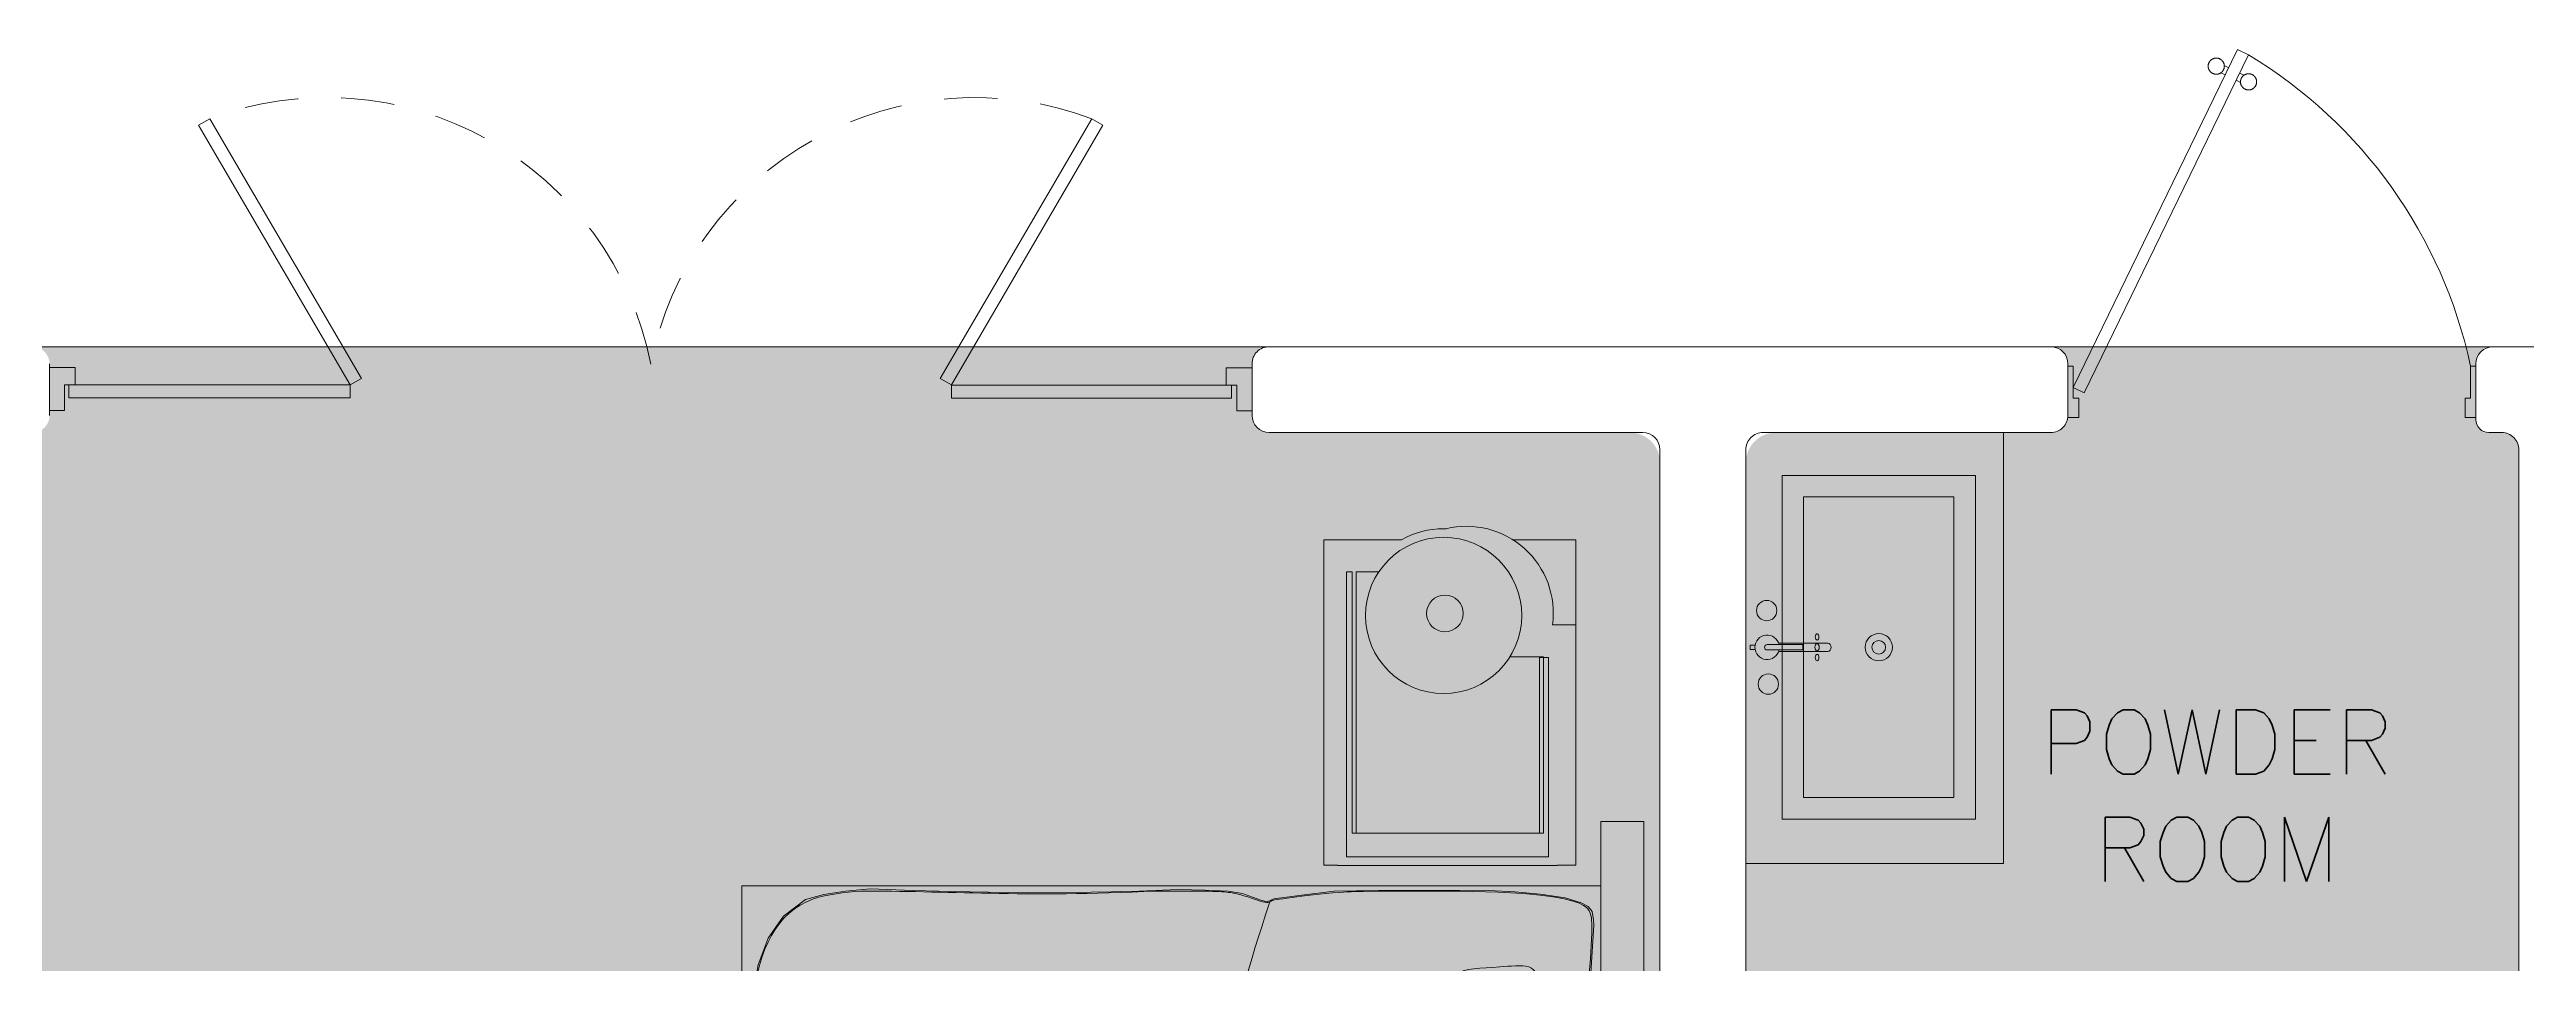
# Model space of a CAD drawing. Header units: metres. Extents: x 8 to 2416, y -346 to 476.
# Drawn here: x 137.02 to 142.78, y -172.23 to -170.1 of the extents above; entities that cross this region are included whole.
import ezdxf

# ---------------------------------------------------------------- set-up
doc = ezdxf.new("R2010")
doc.units = ezdxf.units.M
doc.linetypes.add('0', pattern=[0])
doc.linetypes.add('HIDDEN2', pattern=[0.1875, 0.125, -0.0625])
doc.layers.get('0').update_dxf_attribs({"color": 250, "linetype": '0', "lineweight": 20})
doc.layers.add('1', color=1, linetype='Continuous')
for name, color, linetype, lineweight in [('A-DOOR', 35, 'Continuous', 5), ('A-WALL', 250, 'Continuous', 20), ('baños', 140, 'Continuous', 0), ('MOBILIARIOS', 252, 'Continuous', 0), ('piso', 253, 'Continuous', 0), ('SE-3', 253, 'Continuous', 5), ('textos', 7, 'Continuous', 0)]:
    doc.layers.add(name, color=color, linetype=linetype, lineweight=lineweight)
doc.styles.get("Standard").update_dxf_attribs({"font": 'arial.ttf', "height": 0.1875})

# ---------------------------------------------------------------- blocks, each defined once
blk = doc.blocks.new('puerta 1.00')
at = {"layer": 'A-DOOR'}
for p, q in [((-0.1499909777825792, -0.01249999999998863), (-0.9369131065861893, -0.3949003899592327)), ((-0.1376018300305759, -0.03799499105906534), (-0.9245239588341292, -0.4203953810183521)), ((-0.1376018300305759, -0.03799499105906534), (-0.1499909777825792, -0.01249999999998863)), ((-0.9369131065861893, -0.3949003899592185), (-0.9245239588341292, -0.4203953810182952)), ((-0.8945933787151716, -0.3743353558235185), (-0.8995626804436938, -0.3641092849366885)), ((-0.8776654875668441, -0.3661093421694943), (-0.8826347892953663, -0.3558832712826359)), ((-0.8822042309632252, -0.3998303468828937), (-0.8772349292346462, -0.4100564177697379)), ((-0.8652763398148409, -0.391604333228571), (-0.8603070380863755, -0.4018304041154153))]:
    blk.add_line(p, q, dxfattribs=at)
for points in [[(-0.08000000000000003, 0), (-0.07999999999977266, -0.02502577938815875), (-0.1250000000001364, -0.02502577938815875), (-0.1250000000001364, -0.01249999999998863), (-0.2000000000002728, -0.01249999999998863), (-0.2000000000002728, 0), (-0.08000000000000003, 0)], [(-0.08000000000000003, -0.949999999999676), (-0.07999999999977266, -0.9249742206115172), (-0.1250000000001364, -0.9249742206115172), (-0.1250000000001364, -0.9374999999996874), (-0.2000000000002728, -0.9374999999996874), (-0.2000000000002728, -0.949999999999676), (-0.08000000000000003, -0.949999999999676)]]:
    blk.add_lwpolyline(points, dxfattribs=at)
blk.add_arc((0.0366406024470507, 0.1601847667154885), 1.12290276596214, 211.1335814021241, 257.8342745107439, dxfattribs=at)
for points in [[(-0.8982293876285894, -0.3641570476290497), (-0.9032723932726299, -0.3641552480922314), (-0.9120053357341931, -0.3591091255589873), (-0.9170452244890726, -0.3503725840241714), (-0.9170416254155498, -0.3402865727359341), (-0.9119955028824052, -0.3315536302744846), (-0.9032589613473192, -0.3265137415195056), (-0.8931729500592382, -0.3265173405931563), (-0.8844400075977319, -0.3315634631261162), (-0.8794001188427956, -0.3403000046612163), (-0.8794037179163752, -0.3503860159494536), (-0.8844498404495198, -0.3591189584108889), (-0.8931863819846058, -0.3641588471658821), (-0.8982293876285894, -0.3641570476290497)], [(-0.8616537628267338, -0.4394241479959078), (-0.8666967684707743, -0.4394223484592317), (-0.8754297109322806, -0.4343762259259734), (-0.8804695996872169, -0.4256396843908874), (-0.8804660006136942, -0.4155536731029486), (-0.8754198780805496, -0.4068207306414706), (-0.8666833365455204, -0.4017808418864917), (-0.8565973252574395, -0.4017844409598581), (-0.8478643827958763, -0.4068305634931022), (-0.8428244940409968, -0.4155671050282024), (-0.8428280931145196, -0.4256531163161554), (-0.8478742156476073, -0.4343860587779034), (-0.8566107571826933, -0.4394259475325839), (-0.8616537628267338, -0.4394241479959078)]]:
    blk.add_open_spline(points, degree=2, dxfattribs=at)
blk = doc.blocks.new('A$C8d867532')
at = {"layer": 'baños', "linetype": 'Continuous'}
blk.add_line((0.03946125866752936, 0.4062423515082827, 3.565148712968661e-05), (0.1223308335521551, 0.4062424607142674, 0.0004137434806282925), dxfattribs=at)
at = {"layer": 'baños'}
for points in [[(0.07434178212822928, 0.8000011371498559), (0.5243417821280048, 0.8000011371496285), (0.5243417821280048, 1.137149631347256e-06), (0.07434178212807296, 1.137149631347256e-06)], [(0.1243417821282264, 0.7500011371499014), (0.4743417821280076, 0.750001137149674), (0.4743417821279934, 0.05000113714958587), (0.1243417821280701, 0.05000113714958587)]]:
    blk.add_lwpolyline(points, close=True, dxfattribs=at)
at = {"layer": 'baños', "linetype": 'Continuous'}
for points, elevation in [([(0.0114216756036285, 0.4049925234300389), (0.0004988924014242002, 0.4049925080486645), (-2.214597287775177e-06, 0.4043378872460579), (-2.20315926924286e-06, 0.3956582713314418)], -1.449021935339837e-05), ([(0.1223308335521551, 0.4062424607142674), (0.1223308498773292, 0.393854308263073)], 0.0004137434806282925), ([(-2.202321851996203e-06, 0.3956582713314418), (0.000498906495238316, 0.395003652593843), (0.01143995613591642, 0.3950036680009106)], -1.449021935339837e-05)]:
    blk.add_lwpolyline(points, dxfattribs=dict(at, elevation=elevation))
blk.add_lwpolyline([(0.06724631208757614, 0.3938542351012728, -9.082434127204593), (0.06724679259002642, 0.4062423886952473)], format="xyb", dxfattribs=at)
for points, elevation in [([(0.03326719007836232, 0.4000482676373593, -0.3851526768120415), (0.03946125866752936, 0.4062423515082827), (0.03946125866752936, 0.4062423515082827)], 3.565148712968661e-05), ([(0.06610637610266679, 0.4100709781429686), (0.1804356256494941, 0.410067853886332, -0.3631052164064015), (0.1886913991959034, 0.400044572609815, -0.3631052164064009), (0.1804356520670183, 0.3900212695743193), (0.06610262920176524, 0.3900178438772599)], -1.420443588942717e-05), ([(0.03326719007836232, 0.4000482666025817, 0.3851526768120415), (0.03946127499270347, 0.3938541990568609), (0.03946127499270347, 0.3938541990568609)], 3.565148712968661e-05)]:
    blk.add_lwpolyline(points, format="xyb", dxfattribs=dict(at, elevation=elevation))
at = {"layer": 'baños', "linetype": 'Continuous', "extrusion": (1.317806270673497e-06, -0.9999999999991317, -8.434426616334231e-26), "elevation": -0.3938541470541749}
blk.add_lwpolyline([(0.1223313689009002, 0.0004137434806282925), (0.03946179401618824, 3.565148712968661e-05)], close=True, dxfattribs=at)
at = {"layer": 'baños', "linetype": 'Continuous'}
for centre, radius in [((0.04218985384854079, 0.4857015306301236), 0.02367982019710964), ((0.2993417821027293, 0.4000011483387169), 0.03174898050732626), ((0.2993417821027293, 0.4000011372722128), 0.01587449025366313), ((0.03836720901594504, 0.314581328159349), 0.02367982019710964)]:
    blk.add_circle(centre, radius, dxfattribs=at)
at = {"layer": 'baños', "linetype": 'Continuous', "extrusion": (3.616218979136923e-27, 8.43442709288916e-26, -1)}
blk.add_ellipse((0.1557711124527401, 0.4000009216037341), major_axis=(1.120099362738618e-08, -0.00849972706516611), ratio=0.599546010653297, dxfattribs=at)
at = {"layer": 'baños', "linetype": 'Continuous', "extrusion": (3.616218979136925e-27, 8.43442709288916e-26, -1)}
for centre in [(0.1556987400821725, 0.4240001508677977), (0.1557555886129904, 0.3759599319477474)]:
    blk.add_ellipse(centre, major_axis=(4.650313727308975e-05, -0.007499759113653352), ratio=0.5815772533300899, dxfattribs=at)
at = {"layer": 'baños', "linetype": 'Continuous', "flags": 8}
for tag, p in [('MODELNUMBER', (0.1886663562796826, 0.4000445725768103, -1.420443588942717e-05)), ('TRADENAME', (0.188708313692544, 0.4000445726320834, -1.420443588942717e-05)), ('PRODUCT', (0.1887505999345223, 0.4000445726880173, -1.420443588942717e-05)), ('MATERIAL', (0.1887928861762731, 0.4000445727437238, -1.420443588942717e-05))]:
    blk.add_attdef(tag, p, '', height=2.537174511142602e-05, rotation=270.0000755047869, dxfattribs=at)
at = {"layer": 'baños', "linetype": 'Continuous'}
for tag, p in [('MATERIAL', (0.2990007180849972, 0.3998706958122966)), ('PRODUCT', (0.2990430500590975, 0.3998706958682305)), ('TRADENAME', (0.2990853820331978, 0.3998706959239371)), ('MODELNUMBER', (0.2991273501715455, 0.3998706959791605))]:
    blk.add_attdef(tag, p, '', height=2.539918440586101e-05, rotation=90.00007550477224, dxfattribs=at)
blk = doc.blocks.new('A$Ca7b09788')
at = {"layer": 'A-DOOR'}
for p, q in [((1.633476927054289e-05, 0.1005880671967532), (0.06001633402468087, 0.1005782663353187)), ((0.03500980054349156, 0.0605823491747941), (0.03499999968204293, 0.0005823499193837733)), ((0.06000980011685897, 0.06057826548253331), (0.03500980054349156, 0.0605823491747941)), ((0.06000980011685897, 0.06057826548253331), (0.0600163340244535, 0.1005782649861402)), ((2.739977043339877, 0.06000980011683055), (2.739983577247529, 0.1000097996204374)), ((2.739977043339877, 0.06000980011683055), (2.764977042913245, 0.06000571642459818)), ((2.799983576503166, 0.1000000001081816), (2.739983577247756, 0.100009800969616)), ((2.764977042913245, 0.06000571642459818), (2.764967242051796, 5.717169187846594e-06)), ((0.03499999968204293, 0.0005823499193837733), (0, 0.0005880670885716199)), ((2.764967242051796, 5.717169187846594e-06), (2.799967241733839, 0))]:
    blk.add_line(p, q, dxfattribs=at)
for points in [[(0.3470561286628708, 0.664947942311592), (0.6999679813231978, 0.06042066894059417), (0.7261239051742905, 0.07569001401631681), (0.3732120525139635, 0.6802172873873431)], [(2.452943782609509, 0.664947942311592), (2.100031929949182, 0.06042066894059417), (2.073876006098089, 0.07569001401631681), (2.426787858758416, 0.6802172873873431)], [(0.04460117791131779, 0.06058078244542742), (0.6999679813231978, 0.06042066894059417), (0.6999630340578165, 0.03013395193346469), (0.04459623064593643, 0.03029406543828372)], [(2.752394077807821, 0.06000777182291017), (2.09998605013584, 0.06016786992124423), (2.099981102870515, 0.02988115291410054), (2.752389130542497, 0.02972105481576648)]]:
    blk.add_lwpolyline(points, close=True, dxfattribs=at)
at = {"layer": 'A-DOOR', "linetype": 'HIDDEN2'}
for centre, start, end in [((0.6446753326587782, -0.04020226069296484), 11.15442621145828, 110.6470494458895), ((2.155324578613602, -0.04020226069296484), 69.35295055411083, 168.8455737885417)]:
    blk.add_arc(centre, 0.7698679352481372, start, end, dxfattribs=at)
blk = doc.blocks.new('PL BASE 1N NASAS 09')
at = {"layer": 'A-WALL'}
for p, q in [((-104.7810417575693, -35.2897188035059), (-104.7810417575693, -35.40971880325274)), ((-101.9810417575228, -35.28971880079237), (-101.9810417575228, -35.40971880325273)), ((-101.94104175747, -35.24971880079237), (-100.1210712336894, -35.24971880319823)), ((-100.0810712337421, -35.40971880325265), (-100.0810712337423, -35.28971880319818)), ((-99.13107123374111, -35.41971880325268), (-99.13107123374103, -35.28971880325268)), ((-99.09107123374102, -35.2497188032527), (-97.84607123374093, -35.2497188032527)), ((-101.0710488992456, -35.44971880325286), (-101.9410417575228, -35.44971880325273)), ((-100.7910489284465, -35.44971880325269), (-100.1210712337421, -35.44971880325269)), ((-99.10107123374111, -35.44971880325269), (-99.10107123374088, -35.44971880325269)), ((-99.10107123374111, -35.44971880325269), (-99.0710712337409, -35.44971880325269)), ((-101.0310488992456, -35.48971880325286), (-101.0310488992456, -39.50971880325277)), ((-100.8310489284459, -37.30971880325276), (-100.8310489284465, -35.48971880325271)), ((-99.03107123374089, -35.4897188032527), (-99.03107123374109, -37.30971880325264))]:
    blk.add_line(p, q, dxfattribs=at)
for centre, radius, start, end in [((-101.9410417575228, -35.28971880079237), 0.04, 89.99999992425958, 180), ((-100.1210712337423, -35.28971880319823), 0.04, 6.78857591211573e-11, 89.99999992425964), ((-99.09107123374102, -35.2897188032527), 0.04, 90, 179.9999999999651), ((-101.9410417575228, -35.40971880325273), 0.04, 180, 269.9999999999912), ((-100.1210712337421, -35.40971880325269), 0.04, 270, 6.333120481730154e-11), ((-101.0710488992456, -35.48971880325286), 0.04, 0, 89.99999999999127), ((-100.7910489284465, -35.48971880325269), 0.04, 90, 180.0000000000203), ((-99.10107123374111, -35.41971880325269), 0.03, 179.9999999999674, 270), ((-99.0710712337409, -35.48971880325269), 0.04, 359.9999999999936, 90)]:
    blk.add_arc(centre, radius, start, end, dxfattribs=at)
at = {"layer": 'baños'}
for q in [(-100.2315050354631, -35.44971880325269), (-100.8315050354631, -36.45315364450419)]:
    blk.add_line((-100.2315050354632, -36.45315364450416), q, dxfattribs=at)
at = {"layer": 'piso'}
for p, q in [((-101.9410417638408, -35.24971880424409), (-104.8210417575681, -35.2497188035059)), ((-100.1210712336894, -35.24971880319823), (-99.0910712337389, -35.2497188032527))]:
    blk.add_line(p, q, dxfattribs=at)
at = {"color": 1}
blk.add_blockref('A$Ca7b09788', (-104.7810417575693, -35.3991295285971), dxfattribs=at)
at = {"layer": '1'}
ref = blk.add_blockref('A$C8d867532', (-100.8209359085316, -35.54971766610306), dxfattribs=dict(at, xscale=-1, rotation=180))
ref.add_attrib('MATERIAL', 'VITREOUS CHINA', (-100.5219606069565, -35.94958836188187), dxfattribs={"layer": 'baños', "linetype": 'Continuous', "height": 2.539918440586101e-05, "rotation": 269.9999244952269})
ref.add_attrib('PRODUCT', 'BATHROOM SINK', (-100.5219182749824, -35.94958836193781), dxfattribs={"layer": 'baños', "linetype": 'Continuous', "height": 2.539918440586101e-05, "rotation": 269.9999244952269})
ref.add_attrib('TRADENAME', 'VOX', (-100.5218759430083, -35.94958836199351), dxfattribs={"layer": 'baños', "linetype": 'Continuous', "height": 2.539918440586101e-05, "rotation": 269.9999244952269})
ref.add_attrib('MODELNUMBER', 'K-5373', (-100.5218336110344, -35.94958836204922), dxfattribs={"layer": 'baños', "linetype": 'Continuous', "height": 2.539918440586101e-05, "rotation": 269.9999244952269})
ref.add_attrib('MATERIAL', 'BRASS', (-100.6321176506102, -35.94976223888023, -1.420443588942717e-05), dxfattribs={"layer": 'baños', "linetype": 'Continuous', "height": 2.537174511142602e-05, "rotation": 89.9999244952139})
ref.add_attrib('PRODUCT', 'FAUCETS', (-100.632159936852, -35.94976223882453, -1.420443588942717e-05), dxfattribs={"layer": 'baños', "linetype": 'Continuous', "height": 2.537174511142602e-05, "rotation": 89.9999244952139})
ref.add_attrib('TRADENAME', 'PURIST', (-100.6322022230939, -35.94976223876859, -1.420443588942717e-05), dxfattribs={"layer": 'baños', "linetype": 'Continuous', "height": 2.537174511142602e-05, "rotation": 89.9999244952139})
ref.add_attrib('MODELNUMBER', 'K-14404-4A', (-100.6322445093357, -35.94976223871289, -1.420443588942717e-05), dxfattribs={"layer": 'baños', "linetype": 'Continuous', "height": 2.537174511142602e-05, "rotation": 89.9999244952139})
at = {"layer": 'A-DOOR', "xscale": -1, "rotation": 90}
blk.add_blockref('puerta 1.00', (-100.0810712337407, -35.49471880325282), dxfattribs=at)
at = {"layer": 'textos', "insert": (-98.03000094294424, -36.49504032610324), "char_height": 0.15, "width": 3.408576511770494, "attachment_point": 9}
blk.add_mtext('\\pxqc;{\\Fromans|c0;POWDER\\PROOM}', dxfattribs=at)
blk = doc.blocks.new('A$C11dadbfd')
at = {"layer": 'MOBILIARIOS'}
for p, q in [((1.795068755986335, 3.633479608670598), (1.94171578383623, 3.633479608670598)), ((1.94171578383623, 3.435408665183161), (1.94171578383623, 3.633479608670598)), ((1.941715783839186, 0.2292046298649097), (1.941715783839186, 0.03113368637747271)), ((1.795068755989291, 0.03113368637747271), (1.941715783839186, 0.03113368637747271))]:
    blk.add_line(p, q, dxfattribs=at)
for points in [[(1.387518700390615, 2.87466378745745), (1.387518700390615, 2.875337144455955), (1.355351606951558, 2.875337144455955), (1.355351606951558, 3.633479608670598), (1.535698410703731, 3.633479608670598, -0.1276948140736062), (1.633929370915553, 3.65898262843308, -0.007082882577145533), (1.63964953809284, 3.658901593823032, -0.5284901441234436), (1.887423814053932, 3.435408665183161), (1.94171578383623, 3.435408665183161), (1.94171578383623, 2.875337144455955), (1.898514117773743, 2.875337144455955), (1.898514117773743, 2.87466378745745), (1.857518700390642, 2.87466378745745)], [(1.387518700393571, 0.7899495075906202), (1.387518700393571, 0.7892761505921158), (1.355351606954514, 0.7892761505921158), (1.355351606954514, 0.03113368637747271), (1.535698410706686, 0.03113368637747271, 0.1276948140736062), (1.633929370918509, 0.005630666614990787, 0.007082882577145533), (1.639649538095796, 0.005711701225266097, 0.5284901441234436), (1.887423814056888, 0.2292046298649097), (1.941715783839186, 0.2292046298649097), (1.941715783839186, 0.7892761505921158), (1.898514117776699, 0.7892761505921158), (1.898514117776699, 0.7899495075906202), (1.857518700393598, 0.7899495075906202)]]:
    blk.add_lwpolyline(points, format="xyb", close=True, dxfattribs=at)
for points in [[(1.857518700390642, 3.360408665183115), (1.857518700390642, 2.950337144456), (1.421154523506061, 2.950337144456), (1.421154523506061, 3.558479608670552), (1.407518700390597, 3.558479608670552), (1.407518700390597, 2.894663787457432), (1.857518700390642, 2.894663787457432), (1.878514117772852, 2.894663787457432), (1.878514117772852, 3.359238736198279), (1.857518700390642, 3.359238736198279), (1.857518700390642, 2.950337144456)], [(2.099997163476246, 0.6773800744260257), (1.999997163476223, 0.6773800744260257), (1.999997163476223, 2.97738007442598), (2.099997163476246, 2.97738007442598)], [(1.999997163476223, 0.8273800744260029), (-2.836523776750255e-06, 0.8273800744260029), (-2.836523776750255e-06, 2.827380074426003), (1.999997163476223, 2.827380074426003)], [(1.983972571766287, 2.735857461448916), (1.9681895268929, 2.488459610518703), (1.963462066252589, 2.400267659276267), (1.962569421409398, 2.155942323196427), (1.962569421409398, 2.104623815323237), (1.958770175900895, 1.962066962630672), (1.952123613540152, 1.8304712495285), (1.950224837697078, 1.76489705638528), (1.950224837697078, 1.68506391281403), (1.953073848372469, 1.628994598236829), (1.964468197252472, 1.540610002599919), (1.973030473688993, 1.472763258621796), (1.977778260207458, 1.413840194863042), (1.977778260207458, 1.317851043341363), (1.978728495040627, 1.279838059396695), (1.980627270883701, 1.218064511616035), (1.985375057401313, 1.103068868122023), (1.991071384930592, 1.026089473731531), (1.989087917925758, 0.9459428748728556), (1.985290366240463, 0.9107803749500931), (1.975794793203477, 0.8889233989550576), (1.954904871286544, 0.8708638031644682), (1.911226251610287, 0.8566113830542008), (1.834860231207472, 0.8461498128289691), (1.741804970503381, 0.842349167466466), (1.61527976274067, 0.8461498128289691), (1.508931377313502, 0.8518540460324857), (1.461160480709509, 0.8556971384651888), (1.410835298671714, 0.8575974611464403), (1.377600793042348, 0.860447945168346), (1.337721418874651, 0.8690026623937115), (1.302588137402267, 0.8766039531187744), (1.276000194134497, 0.8813580249816368), (1.170021062172339, 0.8794772932560591), (1.053939968455666, 0.874690569800407), (0.9229041094270087, 0.8680394404159983), (0.7571719753191815, 0.8642257344163227), (0.651963532926743, 0.8656362832107334), (0.6118402482138094, 0.8673080447449593), (0.5341022309941081, 0.8689830714380378), (0.4509846311906358, 0.8731755359107751), (0.4116980951541223, 0.8740114166778881), (0.35987387955646, 0.8723396551436622), (0.3113915771949678, 0.8723396551436622), (0.2344903086517434, 0.8715037743765492), (0.1880558385769291, 0.8741061062956987), (0.1337230707730441, 0.8816355635174205), (0.09359978606016739, 0.8941835705007293), (0.05932866061277764, 0.9134251539394995), (0.03759521472659344, 0.9401994597588441), (0.02254898295927887, 0.9728249309471835), (0.01586176884040924, 1.007128693989159), (0.0133549104574513, 1.060670775309291), (0.01502671398714028, 1.120070552316974), (0.01753357237015507, 1.164411414881215), (0.02006075663217644, 1.209911408978201), (0.02173256016186542, 1.253416390775328), (0.02256930883834229, 1.304447564635268), (0.02340436369161125, 1.354646122887857), (0.02424111236803128, 1.480139253358686), (0.02340436369161125, 1.567981832561088), (0.02591291589772027, 1.625709848035399), (0.02925652295715508, 1.785206346897041), (0.02925652295715508, 1.91990396128358), (0.02758471942740925, 2.094756504080976), (0.01999130987906028, 2.26757485266711), (0.01581264796641335, 2.404780109354988), (0.01664770281968231, 2.482585589034329), (0.02254728913607096, 2.556544711121205), (0.03759352090344237, 2.643551409556551), (0.06099877031931555, 2.705462094025279), (0.09694169929639429, 2.756493267885219), (0.1479308600407876, 2.795815580687872), (0.190894686313186, 2.807586479771089), (0.2410470983811592, 2.815115936992868), (0.2995602219208422, 2.820134486754398), (0.3981949363503077, 2.816787698527094), (0.4881589696569222, 2.81428332138546), (0.5734209496719131, 2.812611559851234), (0.666203504835778, 2.810939798316952), (0.8130037766828764, 2.812647476602876), (0.9074598291996381, 2.814319238137102), (0.9605357801656282, 2.816856266871525), (1.015705296645933, 2.818528028404899), (1.077560333421843, 2.817692147638638), (1.131893101225671, 2.815181240177594), (1.165679793228946, 2.809323544490098), (1.208309936324838, 2.794264630046598), (1.223356168092209, 2.790081961052181), (1.238402399859524, 2.79677553750679), (1.303601043694869, 2.805976756262737), (1.379243801577104, 2.815184505337299), (1.482057177919216, 2.816859532030378), (1.650416431859469, 2.817688882478933), (1.738564686661562, 2.816856266871525), (1.799584668584203, 2.813509478643368), (1.858931153154003, 2.807651782955872), (1.916607528017266, 2.799286444966981), (1.954445845190207, 2.78757105359108), (1.970328825633942, 2.779202450443393), (1.97952289813577, 2.767490324227253), (1.982866505195148, 2.748248740788483)], [(1.857518700393598, 0.3042046298649552), (1.857518700393598, 0.7142761505920703), (1.421154523509017, 0.7142761505920703), (1.421154523509017, 0.1061336863775182), (1.407518700393553, 0.1061336863775182), (1.407518700393553, 0.7699495075906384), (1.857518700393598, 0.7699495075906384), (1.878514117775808, 0.7699495075906384), (1.878514117775808, 0.3053745588497918), (1.857518700393598, 0.3053745588497918), (1.857518700393598, 0.7142761505920703)]]:
    blk.add_lwpolyline(points, close=True, dxfattribs=at)
for points in [[(1.430351606951604, 3.558479608670552), (1.430351606951604, 2.950337144456), (1.866715783836185, 2.950337144456), (1.866715783836185, 3.360408665183115), (1.788069889362646, 3.360408665183115)], [(1.430351606951604, 3.558479608670552), (1.482895161275451, 3.558479608670552)], [(1.430351606954559, 0.1061336863775182), (1.430351606954559, 0.7142761505920703), (1.86671578383914, 0.7142761505920703), (1.86671578383914, 0.3042046298649552), (1.788069889365602, 0.3042046298649552)], [(1.430351606954559, 0.1061336863775182), (1.482895161278407, 0.1061336863775182)]]:
    blk.add_lwpolyline(points, dxfattribs=at)
for centre, radius in [((1.633929370915553, 3.457051138416148), 0.1819314900169047), ((1.636906070266718, 3.461701047524741), 0.04266141194329975), ((1.633929370918509, 0.2075621566319228), 0.1819314900169047), ((1.636906070269674, 0.2029122475233294), 0.04266141194329975)]:
    blk.add_circle(centre, radius, dxfattribs=at)
blk.add_arc((1.403526871990493, 2.597189220391897), 0.009322844809484695, 64.43662383404757, 168.7327288698923, dxfattribs=at)
for points, knots in [([(0.2769114285578098, 2.815187114787079), (0.2379125443588919, 2.811621884761735), (-0.01454875461104166, 2.788542183334812), (0.04165652686339172, 2.134453392689011), (0.0310345176218334, 1.753992621605619), (0.02559507883921697, 1.559161961379061)], [0, 0, 0, 0, 0.1176851511446992, 0.761840927958895, 1.437923567279961, 1.437923567279961, 1.437923567279961, 1.437923567279961]), ([(1.253640163181103, 0.883693156428933), (1.253640163181103, 0.883693156428933), (1.253640163181103, 0.883693156428933), (1.253640163181103, 0.883693156428933), (1.255292441273582, 0.8836426464939677), (1.290157709867799, 0.883693156428933), (1.360064916955764, 0.8632530049433171), (1.531890758437726, 0.8551336351111445), (1.739022495886161, 0.8393893153400995), (1.969695528887542, 0.8632530049433171), (1.995420780713403, 0.9487250421645967), (1.969695528887542, 1.198694391826905), (1.98237402727932, 1.469848124693158), (1.929404998116183, 1.658882210397053), (1.969695528887542, 2.080398208376039), (1.951172079108233, 2.442029060072912), (1.984629542241407, 2.716535237156734), (1.969695528887542, 2.815187114787079), (1.577289132383441, 2.815187114787079), (1.390955991057751, 2.815187114787079), (1.249116012711681, 2.795357950411017), (1.235830649059608, 2.795357950411017), (1.220325182066915, 2.783502281326719), (1.150018481913435, 2.815187114787079), (1.085336435293698, 2.815187114787079), (0.9644086927762032, 2.815187114787079)], [2.895365809452833, 2.895365809452833, 2.895365809452833, 2.895365809452833, 2.896475167567581, 3.053535054920034, 3.138588007445891, 3.190251896581996, 3.293580315935915, 3.39368315210294, 3.686394424775318, 3.848283039240519, 3.942303397465387, 4.166996252122638, 4.499824392756644, 4.847406500465407, 5.433591404991118, 5.797125941466142, 6.09361335658, 6.186669111660371, 6.495546014505356, 6.666012804721912, 6.82845160720905, 7.05997283894692, 7.190876788833408, 7.299821814080406, 7.383927788051401, 7.383927788051401, 7.383927788051401, 7.383927788051401]), ([(1.229114940534373, 2.789943502839776), (1.175287328863817, 2.623069598062045), (1.134404570720221, 2.500609258283191), (1.219292845027724, 2.342818276655464), (1.230597763424271, 2.241484820065978), (1.230589840080199, 2.195431632244436)], [0.0005695824477310926, 0.0005695824477310926, 0.0005695824477310926, 0.0005695824477310926, 0.2116189087536818, 0.3895346359079904, 0.5346505252229149, 0.5346505252229149, 0.5346505252229149, 0.5346505252229149]), ([(1.394383711699902, 2.599010773366444), (1.393999245684313, 2.544010295126668), (1.393395299788438, 2.457611727395147), (1.446826943984831, 2.325765094200392), (1.393707502895438, 2.25420780495898), (1.408952774257727, 2.198119075475347), (1.409913838622799, 2.181246460701061)], [0, 0, 0, 0, 0.1739602850895847, 0.2732688870110785, 0.4204063718390972, 0.4281346625458327, 0.4281346625458327, 0.4281346625458327, 0.4281346625458327]), ([(1.407549765327701, 2.605599438257116), (1.446361477103835, 2.604989394409415), (1.511228971863375, 2.603969804851204), (1.605184026266102, 2.560441572526031), (1.663253290781086, 2.638628311914431), (1.736845191267662, 2.634033988532281), (1.884088320312799, 2.65188354900755), (1.802490281263033, 2.46786968765656), (1.896975814543339, 2.333593486685288), (1.886423677111907, 2.172172489463776), (1.903511822789028, 2.031842582262868), (1.855462072667365, 1.944314267746961), (1.896539325909089, 1.84959903407173), (1.829128301535775, 1.879034033581263), (1.782291370903408, 1.890222788925485)], [0, 0, 0, 0, 0.125512787055193, 0.2097743099682242, 0.2790976254550555, 0.3851135679420741, 0.4405555726394715, 0.5799712888962129, 0.7761554528804249, 0.9566319775557365, 1.067828415500797, 1.221053919319797, 1.242986189265796, 1.352802324029555, 1.352802324029555, 1.352802324029555, 1.352802324029555]), ([(1.508610507105345, 2.164281968990565), (1.49358591753969, 2.165216816382497), (1.399670987910213, 2.197265118347218), (1.3383193727189, 2.152145356378185), (1.181983305354947, 2.223481264552959), (1.222732470053529, 2.090495579435242), (1.157345452195727, 1.997889690319596), (1.270969442977389, 1.88181320247395), (1.171686559516274, 1.75689405359924), (1.210580182549052, 1.666010581761157), (1.185278170095728, 1.536264946083008), (1.298756357483967, 1.557914885788193), (1.375060217970372, 1.64598585988017), (1.48945923480926, 1.587114900089091), (1.648140056428304, 1.566481337227856), (1.580890376932075, 1.753339563600264), (1.588954963349693, 1.878084664736946), (1.532088982336461, 2.044166183432424), (1.616361854667161, 2.103388232082636), (1.648338193724499, 2.219729086822724), (1.571077822910183, 2.205680772645223), (1.508610507105345, 2.164281968990565)], [0.4832047920739609, 0.4832047920739609, 0.4832047920739609, 0.4832047920739609, 0.5336398764082951, 0.6861046842412798, 0.7909799753117924, 0.874215497115337, 0.9939508094445129, 1.121456416955103, 1.272937706585586, 1.391057637304999, 1.496020888319344, 1.565669635593288, 1.671480889586271, 1.841411079301668, 1.9315036318519, 2.070401640548217, 2.301906214988071, 2.4275258580699, 2.537166850271705, 2.607901283405144, 2.719001318742484, 2.719001318742484, 2.719001318742484, 2.719001318742484]), ([(1.553004334910781, 2.018929853231498), (1.573884525439894, 2.007557291378419), (1.609497936428625, 1.991333728777875), (1.67903838781632, 1.98696410118032), (1.714053325663997, 2.034928386385104), (1.811811018132175, 2.099287673959452), (1.773952114652047, 1.885822623515651), (1.785313226831192, 1.76740584595268), (1.788993118306109, 1.608650577193941), (1.804585542061432, 1.497530916335108), (1.786082258094609, 1.319560863101799), (1.673103190076347, 1.437027053678719), (1.564388661768533, 1.405725454124195), (1.472773891458132, 1.421307572140279), (1.406573051317991, 1.409753548506217), (1.359952969785866, 1.440050754865638), (1.422935382021365, 1.492575464369622), (1.38514822026707, 1.5574686828528), (1.386651723714238, 1.605047416856905), (1.387444341859236, 1.617499372761245)], [0.03257075630309283, 0.03257075630309283, 0.03257075630309283, 0.03257075630309283, 0.1077118399227512, 0.1562235940320643, 0.2352256756454843, 0.2911109532155585, 0.4512467839026335, 0.6177178275097226, 0.7704724982928759, 0.9578802825575795, 1.03696153188833, 1.155398007915017, 1.259300500941925, 1.397904807600561, 1.433880680091341, 1.478270770875345, 1.518706179620231, 1.629902617564384, 1.669516255980007, 1.669516255980007, 1.669516255980007, 1.669516255980007]), ([(1.201267464208911, 1.95976126471345), (1.18637009103378, 1.880449874389342), (1.147046661949844, 1.769044251286743), (1.192377151538267, 1.593059901709864), (1.16569778376487, 1.411378348656399), (1.275180978690855, 1.179544910256311), (1.195441767034936, 0.979971910034692), (1.243926126752115, 0.9002960708637602), (1.255292441271877, 0.883693156428933)], [0.7807458308121562, 0.7807458308121562, 0.7807458308121562, 0.7807458308121562, 1.0310466892413, 1.138144098751868, 1.338216485598598, 1.63878884509558, 1.870510250235058, 1.932727194499606, 1.932727194499606, 1.932727194499606, 1.932727194499606]), ([(1.399433340452902, 1.415086360141288), (1.399731439066159, 1.367402049274574), (1.400328860921661, 1.256610241168289), (1.396280103865763, 1.117080826623067), (1.357094149424938, 1.034112266239447), (1.374765510179259, 0.904231695057149), (1.447878194267219, 1.010835995443813), (1.528251674733099, 0.9774749129923634), (1.666201453566373, 0.9712977382025656), (1.760118680023425, 1.092837424872016), (1.89865133537478, 0.9321529552028665), (1.881759813041072, 1.122180322998929), (1.88950917516047, 1.233468554265528), (1.888230208184723, 1.395648929141089), (1.850140203448348, 1.534146098392682), (1.833984765475236, 1.67021949948753), (1.914438366450554, 1.814435210419845), (1.818890718125886, 1.804392955796459), (1.784252134467692, 1.801319723813549), (1.781772423472262, 1.801103026886267)], [0, 0, 0, 0, 0.1525986715150793, 0.3058242391128123, 0.4134979338673906, 0.4901113596505404, 0.5709496036131511, 0.6956934090983465, 0.7510841480168508, 0.9330091746938525, 1.044779701799547, 1.135217333732861, 1.336369307569065, 1.489125266278924, 1.623797865735793, 1.783332723296877, 1.909904470840052, 2.000263635852266, 2.00733300325449, 2.00733300325449, 2.00733300325449, 2.00733300325449]), ([(0.02559507883836432, 1.559161961379914), (0.02559507883921697, 1.427246228647675), (0.02559507883921697, 1.231576439305343), (0.004826260573111085, 0.9350177835116824), (0.1359855481138084, 0.8632530049433171), (0.4133625641524077, 0.8809590029316041), (0.6394912489584499, 0.8632530049433171), (1.064555520927343, 0.8758908829072993), (1.161337042606476, 0.883693156428933), (1.253664805234962, 0.883693156428933)], [0, 0, 0, 0, 0.4182947798107781, 0.6340900995773628, 0.8776607844884763, 1.085184436150009, 1.239381938576903, 1.462689229624507, 1.680419468665177, 1.680419468665177, 1.680419468665177, 1.680419468665177])]:
    blk.add_open_spline(points, degree=3, knots=knots, dxfattribs=at)
blk.add_open_spline([(0.9644086927753506, 2.815187114787079), (0.6575339169517065, 2.800519885902816), (0.4702391661231786, 2.815993704844175), (0.2769114285578098, 2.815187114787079)], degree=3, dxfattribs=at)
blk = doc.blocks.new('PL MUEBLES 1N NASAS 09')
at = {"layer": 'baños'}
blk.add_blockref('PL BASE 1N NASAS 09', (162.2615445691817, 88.20329366328178), dxfattribs=at)
at = {"layer": 'MOBILIARIOS'}
blk.add_blockref('A$C11dadbfd', (59.09277367103357, 48.87069478560304), dxfattribs=at)

msp = doc.modelspace()

# ---------------------------------------------------------------- hatches: boundary and pattern name
at = {"layer": 'SE-3', "true_color": 0xffc78f, "transparency": 33554483}
h = msp.add_hatch(color=31, dxfattribs=at)
h.dxf.hatch_style = 1
edge = h.paths.add_edge_path()
edge.add_arc((140.6970873072899, -171.0625323919407), 0.06999999999999318, 4.652697134027084e-11, 90)
edge.add_line((140.6970873072899, -170.9925323919408), (139.8570944490145, -170.9925323919425))
edge.add_arc((139.8570944490146, -170.9525323919425), 0.04000000000002046, 180.0000000000407, 269.9999999999186, ccw=False)
edge.add_line((139.8170944490145, -170.9525323919425), (139.8170780254713, -170.8419431171787))
edge.add_arc((139.8578440713588, -170.8340489666151), 0.04152334416227672, 91.03441877645832, 190.9594111960733, ccw=False)
edge.add_line((139.8570944490674, -170.7925323894822), (136.9803747376999, -170.7926671227769))
edge.add_arc((136.9770944489681, -170.8325323921957), 0.04000000000003331, 4.0813574742060155e-11, 85.29604993254031, ccw=False)
edge.add_line((137.0170944489682, -170.8325323921957), (137.0170944489682, -170.9525323919425))
edge.add_arc((136.9770944489682, -170.9525323919426), 0.03999999999996362, -90.00000000004081, 4.0813574742060155e-11, ccw=False)
edge.add_line((136.9770944489682, -170.9925323919425), (136.0670872780919, -170.9925323919411))
edge.add_line((136.0670872780919, -170.9925323919411), (136.0666311710751, -172.5925323919427))
edge.add_line((136.0666311710751, -172.5925323919427), (135.9570872780925, -172.5925323919427))
edge.add_arc((135.9570872780925, -172.5525323919427), 0.03999999999996362, 184.6824168622248, 270.0000000000407, ccw=False)
edge.add_line((135.9172207786735, -172.5557976980651), (135.9171185008706, -173.5309522503622))
edge.add_arc((135.9570872780917, -173.5325323919423), 0.03999999999960029, 89.99999999942997, 177.7360248167114, ccw=False)
edge.add_line((135.9570872780921, -173.4925323919426), (136.067087278092, -173.4925323919426))
edge.add_line((136.067087278092, -173.4925323919426), (136.0670872780919, -175.0925323919409))
edge.add_line((136.0670872780919, -175.0925323919409), (136.8270872780921, -175.0925323919427))
edge.add_arc((136.8270872780921, -175.1325323919427), 0.03999999999999204, 0, 90.0000000000407, ccw=False)
edge.add_line((136.8670872780921, -175.1325323919427), (136.8670872780921, -175.2525323919426))
edge.add_arc((136.8270872780921, -175.2525323919426), 0.03999999999999204, -87.84334903700238, 0, ccw=False)
edge.add_line((136.8285925489887, -175.2925040589022), (137.8539804819753, -175.2924115571532))
edge.add_arc((137.8570872780918, -175.2525323919427), 0.03999999999996743, 179.9999999999593, 265.5453558306929, ccw=False)
edge.add_line((137.8170872780918, -175.2525323919426), (137.8170872780918, -175.1325323919426))
edge.add_arc((137.8570872780918, -175.1325323919426), 0.03999999999999204, 89.9999999999593, 179.9999999999593, ccw=False)
edge.add_line((137.8570872780918, -175.0925323919426), (140.6970873072936, -175.0925323919408))
edge.add_arc((140.6970873072936, -175.0225323919408), 0.06999999999999318, 270, 360.0000000000466)
edge.add_line((140.7670873072936, -175.0225323919408), (140.7670873072899, -171.0625323919407))
h = msp.add_hatch(color=31, dxfattribs=at)
h.dxf.hatch_style = 1
edge = h.paths.add_edge_path()
edge.add_arc((141.6770649727961, -172.9325323919427), 0.04000000000038995, 4.484606009819174, 89.99999999947079, ccw=False)
edge.add_line((141.716942507909, -172.9294047421297), (141.7170649727965, -173.0025323919425))
edge.add_arc((141.6770649727966, -173.0025323919425), 0.03999999999996362, -90.00000000004081, 4.0813574742060155e-11, ccw=False)
edge.add_line((141.6770649727965, -173.0425323919425), (142.7055685990027, -173.0425043929616))
edge.add_arc((142.7070649727962, -173.0025323919427), 0.03999999999977599, 179.9999999996743, 267.85610217854503, ccw=False)
edge.add_line((142.6670649727964, -173.0025323919425), (142.6670649727964, -172.9325323919424))
edge.add_arc((142.7070649727964, -172.9325323919425), 0.04000000000002046, 90.0000000016692, 179.9999999999593, ccw=False)
edge.add_line((142.7070649727953, -172.8925323919424), (142.7270649727963, -172.8925323919424))
edge.add_arc((142.7270649727963, -172.8525323919424), 0.03999999999999204, 270.0000000000407, 360.0000000000407)
edge.add_line((142.7670649727963, -172.8525323919424), (142.7670649287172, -171.0324730089321))
edge.add_arc((142.7270649727965, -171.0325323919425), 0.04000000000000435, 0.08505992798516075, 90)
edge.add_line((142.7270649727965, -170.9925323919425), (142.6970649727963, -170.9925323919425))
edge.add_arc((142.6973444494415, -170.9619356976752), 0.03059797063990084, 171.7259264450495, 269.47666284513264, ccw=False)
edge.add_line((142.6670649727963, -170.9575323919426), (142.6670649727964, -170.8325323919425))
edge.add_arc((142.7070649727964, -170.8325323919425), 0.03999999999999204, 94.45464416632188, 180, ccw=False)
edge.add_line((142.703958176682, -170.7926532267318), (141.6770649727951, -170.792532391888))
edge.add_arc((141.6770649727951, -170.8325323918881), 0.04000000000007731, 1.6291323845507577e-10, 89.9999999999186, ccw=False)
edge.add_line((141.7170649727952, -170.832532391888), (141.7170649727967, -170.9525323919425))
edge.add_arc((141.6770649727941, -170.9525323919399), 0.04000000000255, 270.00000000162845, 359.999999996336, ccw=False)
edge.add_line((141.6770649727953, -170.9925323919425), (141.0370872780915, -170.9925323919425))
edge.add_arc((141.0370872780915, -171.0625323919425), 0.06999999999999318, 90, 180)
edge.add_line((140.9670872780915, -171.0625323919425), (140.9670872780915, -171.5125323919425))
edge.add_line((140.9670872780915, -171.5125323919425), (140.9670872780915, -172.8225323919428))
edge.add_arc((141.0370872780915, -172.8225323919428), 0.06999999999999318, 180, 270)
edge.add_line((141.0370872780915, -172.8925323919428), (141.6770649727965, -172.8925323919423))

# ---------------------------------------------------------------- block references
msp.add_blockref('PL MUEBLES 1N NASAS 09', (79.53659163735571, -223.7461072519716))

doc.saveas('drawing.dxf')
